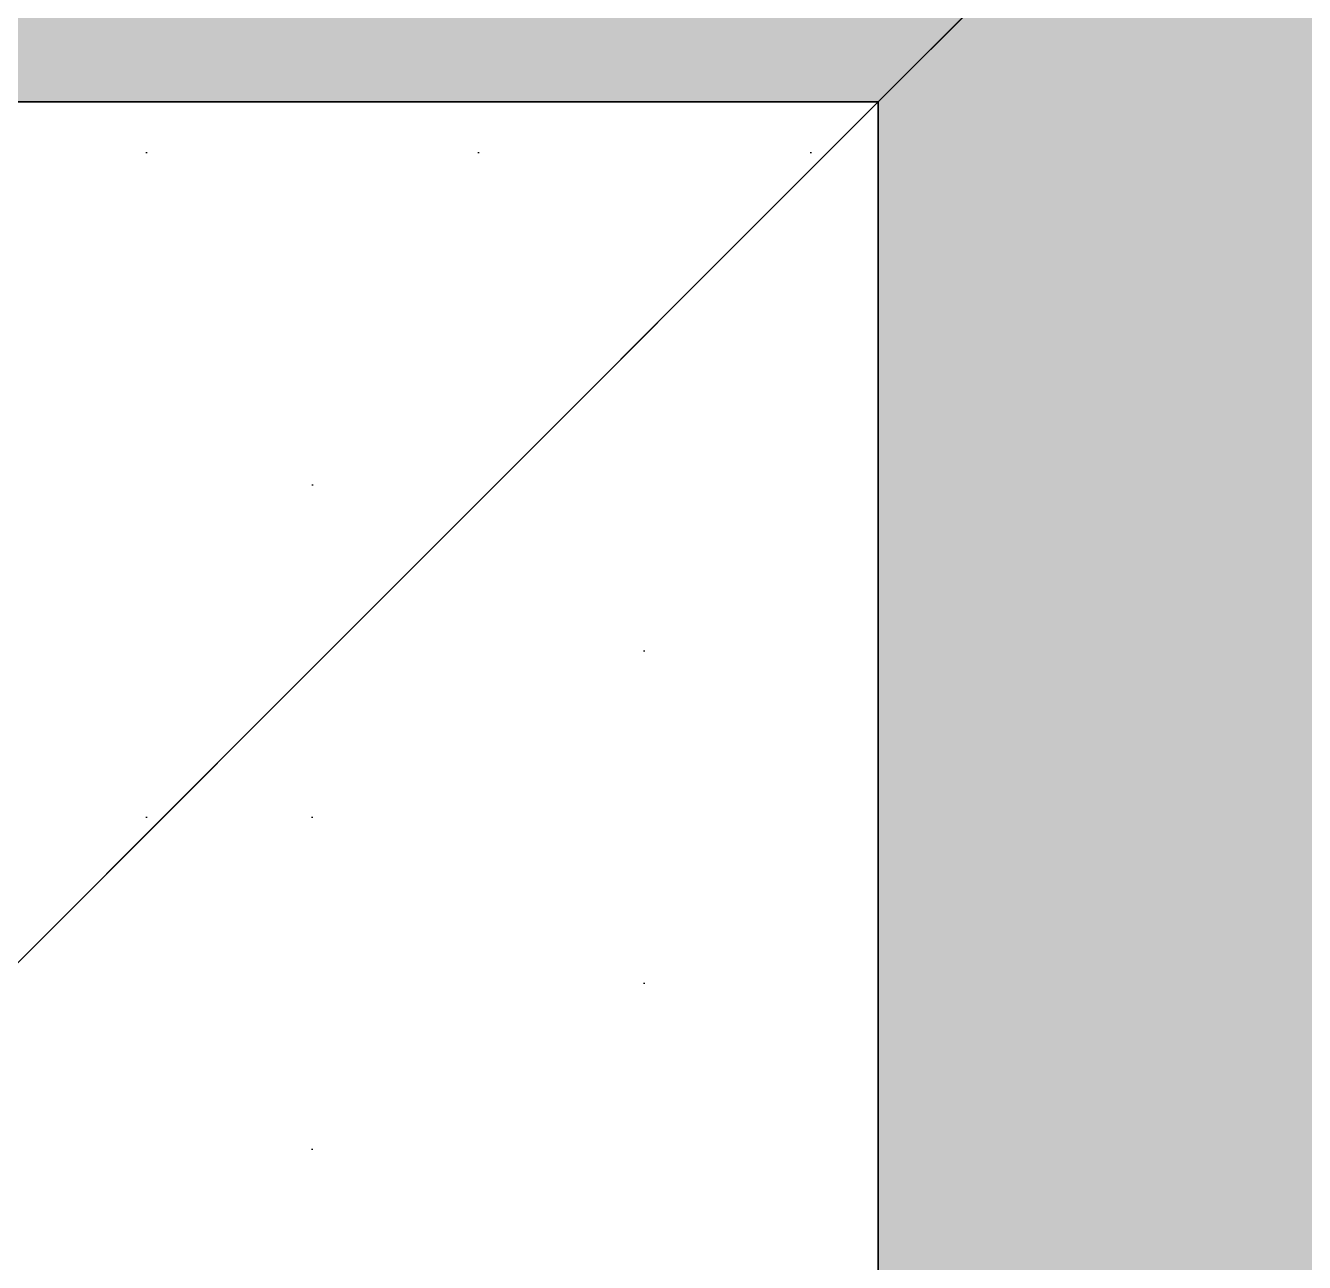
# Model space of a CAD drawing. Header units: millimetres. Extents: x -4391136 to -1798569, y -886572 to -291056.
# Drawn here: x -2446292.4 to -2446139.6, y -383553.5 to -383405.8 of the extents above; entities that cross this region are included whole.
import ezdxf

# ---------------------------------------------------------------- set-up
doc = ezdxf.new("R2010")
doc.units = ezdxf.units.MM
doc.set_wipeout_variables(frame=1)
for name, pattern in [('CENTER', [50.800000000000004, 31.75, -6.35, 6.35, -6.35]), ('HIDDEN', [0.375, 0.25, -0.125]), ('Xref-C-1-PP17-AR-2214-01-B$0$Hidden', [7.143800000000001, 4.7625, -2.3813])]:
    doc.linetypes.add(name, pattern=pattern)
for name, color, linetype in [('000 - CONCRETE_COL_CUT_COLOR_1', 7, 'Continuous'), ('000 - CONCRETE_COL_HATCH_', 7, 'Continuous'), ('000 - CONCRETE_COL_WIPEOUT_', 7, 'Continuous'), ('000 - EXISTING_COLUMN_CUT_COLOR_5', 7, 'Continuous'), ('000 - EXISTING_CONCRETE_CUT_COLOR_5', 7, 'Continuous'), ('000 - EXISTING_PRECAST_CUT_COLOR_4', 7, 'Continuous'), ('000 - STRUCTURE_STEEL_ACCESORIES_MAIN_COLOR_2', 7, 'Continuous'), ('000 - STRUCTURE_STEEL_ACCESORIES_WIPEOUT_', 7, 'Continuous'), ('010 - ASPG_ACCESSORIES_HATCH_', 7, 'Continuous'), ('010 - ASPG_ACCESSORIES_MAIN_COLOR_1', 7, 'Continuous'), ('010 - ASPG_ACCESSORIES_SUB_COLOR_1', 7, 'Continuous'), ('010 - ASPG_ACCESSORIES_SUB_COLOR_2', 7, 'Continuous'), ('010 - ASPG_ACCESSORIES_SYMBOL_', 7, 'Continuous'), ('010 - ASPG_ACCESSORIES_WIPEOUT_', 7, 'Continuous'), ('010 - ASPG_FASTERN_HIDDEN_', 7, 'Continuous'), ('010 - ASPG_FASTERN_MAIN_COLOR_1', 7, 'Continuous'), ('010 - ASPG_FASTERN_SUB_COLOR_2', 7, 'Continuous'), ('010 - ASPG_FLASHING_HATCH_', 7, 'Continuous'), ('010 - ASPG_FLASHING_MAIN_COLOR_2', 7, 'Continuous'), ('010 - ASPG_FLASHING_MAIN_COLOR_4', 7, 'Continuous'), ('010 - ASPG_FLASHING_WIPEOUT_', 7, 'Continuous'), ('_PP-Dim', 7, 'Continuous'), ('Xref-C-1-PP17-AR-2214-01-B$0$A-COLS', 7, 'Continuous'), ('Xref-C-1-PP17-AR-2214-01-B$0$A-COLS-E', 7, 'Continuous'), ('Xref-C-1-PP17-AR-2214-01-B$0$A-DETL-MBND', 7, 'Xref-C-1-PP17-AR-2214-01-B$0$Hidden'), ('Xref-C-1-PP17-AR-2214-01-B$0$A-FLOR-E', 7, 'Continuous'), ('Xref-C-1-PP17-AR-2214-01-B$0$A-GLAZ-CURT', 7, 'Continuous'), ('Xref-C-1-PP17-AR-2214-01-B$0$S-BEAM', 7, 'Continuous'), ('Xref-C-1-PP17-AR-2214-01-B$0$WALL-E', 7, 'Continuous')]:
    doc.layers.add(name, color=color, linetype=linetype)
doc.layers.add('010 - ASPG_FASTERN_DEF_SUB', color=7, linetype='Continuous', plot=False)
pattern_1 = [(45, (68845973.91123614, -106253.6340706302), (-4.041115254481119, 4.041115254481119), []), (45, (68845976.60531414, -106253.6340706302), (-4.041115254481119, 4.041115254481119), [])]
pattern_2 = [(0, (0, 0), (3.96875, 7.9375), [0, -7.9375])]
pattern_3 = [(0, (0, 0), (19.84375, 39.6875), [0, -39.6875])]

# ---------------------------------------------------------------- blocks, each defined once
blk = doc.blocks.new('Xref-C-1-PP17-AR-2214-01-B$0$DPA_Curved type A - Curved Type A-31239855-ENTRANCE 2 - LOWER ROOF FLOOR PLAN01-flat-1')
at = {"layer": 'Xref-C-1-PP17-AR-2214-01-B$0$A-GLAZ-CURT', "color": 7}
for p, q in [((0, -552.5000015507685), (0, 552.5000015507685)), ((0, 552.5000015507685), (0, -552.5000015507685))]:
    blk.add_line(p, q, dxfattribs=at)
blk = doc.blocks.new('Xref-C-1-PP17-AR-2214-01-B$0$DPA-AR_Rectangular - 300x500-29835762-ENTRANCE 2 - LOWER ROOF FLOOR PLAN01-flat-1')
at = {"layer": 'Xref-C-1-PP17-AR-2214-01-B$0$A-COLS-E', "lineweight": 9}
h = blk.add_hatch(dxfattribs=at)
h.set_pattern_fill('ACET-2D-FP_3', style=0, pattern_type=2)
h.set_pattern_definition([(49.99999999999999, (2739792.745, 495928.947), (-459.0337474724126, 385.1750482020263), [76.2, -838.2]), (355, (2739792.745, 495928.947), (65.2825274575068, 746.1827032957545), [60.96, -670.56]), (100.451, (2739853.473, 495923.634), (-693.3830033246074, -127.8976821547151), [64.76000000000003, -712.3600000000004]), (46.184, (2739792.745, 496132.1470000001), (-648.5724862192296, 622.3064181256746), [114.3, -1257.299999999999]), (96.63599999999998, (2739883.104, 496118.133), (-1050.534318683824, -122.2199233656631), [97.14000000000112, -1068.540000000012]), (351.184, (2739792.745, 496132.1470000001), (172.1971373415032, 1110.274966525139), [91.44000000000005, -1005.840000000001]), (21, (2739894.345, 496081.347), (-214.7433929342337, 559.4256646482164), [76.20000000000026, -838.2000000000029]), (326, (2739894.345, 496081.347), (418.8539380654042, 620.9765000836203), [60.95999999999972, -670.5599999999969]), (71.45100000000001, (2739944.883, 496047.258), (-668.4524660190125, 224.2969172171013), [64.75999999999985, -712.3599999999983]), (37.50000000000001, (2739792.745, 495928.947), (-158.7692420154774, 206.9121046213362), [33.528, -628.904, 33.528, -1320.292]), (37.50000000000001, (2739792.745, 495928.947), (-158.7692420154774, 206.9121046213362), [-695.96, -647.192, 33.528, -639.572]), (7.499999999999999, (2739792.745, 495928.947), (-47.30360574389223, 359.3065578758984), [33.528, -354.584, 33.528, -870.204]), (7.499999999999999, (2739792.745, 495928.947), (-47.30360574389223, 359.3065578758984), [-421.64, -613.664, 33.528, -223.012]), (327.5, (2739566.177, 495928.947), (146.1911639370438, 229.474161533996), [33.52800000000035, -220.4720000000024, 33.52800000000035, -1810.512000000019]), (327.5, (2739566.177, 495928.947), (146.1911639370438, 229.474161533996), [-287.5280000000031, -758.9520000000081, 33.52800000000035, -1018.032000000011]), (317.5, (2739464.577, 495928.947), (321.0978918266117, 350.4168590258024), [33.52799999999964, -296.6719999999968, 33.52799999999964, -1239.519999999987]), (317.5, (2739464.577, 495928.947), (321.0978918266117, 350.4168590258024), [-363.7279999999961, -492.7599999999948, 33.52799999999964, -713.2319999999924])])
h.paths.add_polyline_path([(10.4625947070308, -250.0000000005239), (149.9999999967404, -250.0000000005239), (149.9999999967404, 249.9999999994761), (-150.0000000032596, 249.9999999994761), (-150.0000000032596, -250.0000000005239)])
at = {"layer": 'Xref-C-1-PP17-AR-2214-01-B$0$A-COLS', "color": 7}
for p, q in [((150, 250), (-150, 250)), ((-150, 250), (-150, -250))]:
    blk.add_line(p, q, dxfattribs=at)
blk = doc.blocks.new('Xref-C-1-PP17-AR-2214-01-B$0$DPA_Curved type A_Corner 1 - Curved Type A_corner 1-31495882-ENTRANCE 2 - LOWER ROOF FLOOR PLAN01-flat-1')
at = {"layer": 'Xref-C-1-PP17-AR-2214-01-B$0$A-GLAZ-CURT', "lineweight": 9}
h = blk.add_hatch(dxfattribs=at)
h.set_pattern_fill('ACET-2D-FP_18', angle=90, style=0, pattern_type=2)
h.set_pattern_definition([(49.99999999999999, (2739942.745000001, 496031.1720000007), (-459.0337474724126, 385.1750482020262), [76.2, -838.2]), (355, (2739942.745000001, 496031.1720000007), (65.28252745750682, 746.1827032957547), [60.96000000000002, -670.5600000000001]), (100.451, (2740003.473000001, 496025.8590000007), (-693.3830033246076, -127.8976821547151), [64.76000000000005, -712.3600000000005]), (46.18400000000002, (2739942.745000001, 496234.3720000007), (-648.57248621923, 622.3064181256742), [114.3, -1257.299999999999]), (96.63599999999998, (2740033.104, 496220.3580000006), (-1050.534318683824, -122.2199233656637), [97.14000000000117, -1068.540000000013]), (351.184, (2739942.745000001, 496234.3720000007), (172.1971373415032, 1110.274966525139), [91.44000000000007, -1005.840000000001]), (21.00000000000002, (2740044.345000001, 496183.5720000007), (-214.7433929342338, 559.4256646482162), [76.20000000000027, -838.2000000000031]), (326, (2740044.345000001, 496183.5720000007), (418.8539380654042, 620.9765000836201), [60.95999999999974, -670.559999999997]), (71.45100000000002, (2740094.883, 496149.4830000006), (-668.4524660190125, 224.2969172171013), [64.75999999999986, -712.3599999999984]), (37.50000000000001, (2739942.745000001, 496031.1720000007), (-158.7692420154775, 206.9121046213362), [33.528, -628.904, 33.528, -1320.292]), (37.50000000000001, (2739942.745000001, 496031.1720000007), (-158.7692420154775, 206.9121046213362), [-695.96, -647.192, 33.528, -639.572]), (7.499999999999995, (2739942.745000001, 496031.1720000007), (-47.30360574389218, 359.3065578758988), [33.52799999999999, -354.5839999999999, 33.52799999999999, -870.204]), (7.499999999999995, (2739942.745000001, 496031.1720000007), (-47.30360574389218, 359.3065578758988), [-421.64, -613.6639999999999, 33.52799999999999, -223.012]), (327.5, (2739716.177, 496031.1720000007), (146.1911639370438, 229.474161533996), [33.52800000000036, -220.4720000000024, -1844.04000000002]), (327.5, (2739716.177, 496031.1720000007), (146.1911639370438, 229.474161533996), [-254.0000000000028, 33.52800000000036, -758.9520000000082, -1051.560000000011]), (327.5, (2739716.177, 496031.1720000007), (146.1911639370438, 229.474161533996), [-1046.480000000011, 33.52800000000036, -1018.032000000011]), (317.5, (2739614.577000001, 496031.1720000007), (321.0978918266118, 350.4168590258025), [33.52799999999964, -296.6719999999968, 33.52799999999964, -1239.519999999987]), (317.5, (2739614.577000001, 496031.1720000007), (321.0978918266118, 350.4168590258025), [-363.7279999999961, -492.7599999999947, 33.52799999999964, -713.2319999999922])])
h.paths.add_polyline_path([(-150.000000002794, -502.2251245807856), (-150.000000002794, -552.2251245810185), (-2.793967723846436e-09, -552.2251245810185), (-2.793967723846436e-09, 552.2251245800289), (-150.000000002794, 552.2251245800289), (-150.000000002794, 502.225124580611), (-190.0000000032596, 502.225124580611), (-200.000000002794, 492.2251245806692), (-181.433605923783, 246.4237463214085), (-175.2395933624357, -1.164153218269348e-09), (-181.433605923783, -246.4237463236786), (-200.000000002794, -492.2251245829393), (-190.0000000032596, -502.2251245807856)])
at = {"layer": 'Xref-C-1-PP17-AR-2214-01-B$0$A-GLAZ-CURT', "color": 7, "lineweight": 35}
blk.add_line((0, -552.2251245805528), (0, 552.2251245805528), dxfattribs=at)
blk = doc.blocks.new('*U2736')
at = {"layer": '000 - CONCRETE_COL_HATCH_'}
h = blk.add_hatch(dxfattribs=at)
h.set_pattern_fill('AR-CONC', scale=0.5)
h.set_pattern_definition([(49.99999999999999, (0, -6.123233995701124e-15), (3.586300913003767, -0.3137606749129755), [0.375, -4.125]), (355, (0, -6.123233995701124e-15), (-0.693756668065, 3.760960668500059), [0.3, -3.3]), (100.45144446, (0.2988584049999972, -0.02614672000000612), (2.89254423363556, 3.447199954843147), [0.3187009599999998, -3.505710559999998]), (46.18420000000001, (0, 0.9999999999999939), (5.336206653357862, -0.8275964039653827), [0.5625, -6.1875]), (96.63563549, (0.4446837249999973, 0.9310334649999938), (4.673309728371142, 4.870593003872752), [0.47805171, -5.258568799999999]), (351.1841639899999, (0, 0.9999999999999939), (4.673309725273866, 4.870593001349951), [0.45, -4.950000005]), (21, (0.5, 0.7499999999999939), (2.984535260592308, -2.013094453326694), [0.375, -4.125]), (326.0000000000001, (0.5, 0.7499999999999939), (1.216576659607909, 3.625750225234265), [0.3, -3.3]), (71.45144474, (0.7487112700000012, 0.5822421299999939), (4.201111883649856, 1.612655764031769), [0.31870095, -3.50571056]), (37.50000000000001, (0, -6.123233995701124e-15), (0.06079927658645334, 1.664469269156557), [0, -3.26, 0, -3.35, 0, -3.3125]), (7.499999999999999, (0, -6.123233995701124e-15), (1.315347687210743, 1.972058559411801), [0, -1.91, 0, -3.185, 0, -1.2625]), (327.5, (-1.115000000000002, -6.123233995701124e-15), (2.669112180862045, -0.1127743586718988), [0, -1.25, 0, -3.9, 0, -5.175]), (317.5, (-1.615000000000002, -6.123233995701124e-15), (2.915930846711931, 0.5005249116615886), [0, -1.625, 0, -2.59, 0, -3.675])])
h.paths.add_polyline_path([(-250.000000000291, -150.0000000016303), (250.000000000291, -150.0000000016303), (250.000000000291, 150.0000000016294), (-250.000000000291, 150.0000000016294)])
at = {"layer": '000 - EXISTING_COLUMN_CUT_COLOR_5', "color": 7}
blk.add_lwpolyline([(-250.000000000291, -150.0000000016303), (250.000000000291, -150.0000000016303), (250.000000000291, 150.0000000016294), (-250.000000000291, 150.0000000016294)], close=True, dxfattribs=at)
blk = doc.blocks.new('*U2742')
at = {"layer": '000 - CONCRETE_COL_HATCH_'}
h = blk.add_hatch(dxfattribs=at)
h.set_pattern_fill('AR-CONC', scale=0.04)
h.set_pattern_definition([(49.99999999999999, (-115500.0000000017, -843987.3138813948), (7.28738675984016, -0.6375634215561234), [0.762, -8.382000000000001]), (355, (-115500.0000000017, -843987.3138813948), (-1.409736856998774, 7.642273809561406), [0.6096, -6.7056233668]), (100.4514447, (-115499.3927197217, -843987.3670115347), (5.877649883614131, 7.004710076487804), [0.6476003519999999, -7.123609783999998]), (46.18420000000001, (-115500.0000000017, -843985.2818813948), (10.8431616356852, -1.681693117309086), [1.143, -12.573]), (96.63555760999992, (-115499.0964040017, -843985.4220213948), (9.49616536206012, 9.897044983908861), [0.9714009256, -10.6854243264]), (351.1841511700001, (-115500.0000000017, -843985.2818813948), (9.496165362599081, 9.897044983421306), [0.9143986828, -10.0583892768]), (21, (-115498.9840000017, -843985.7898813948), (6.064575650765299, -4.090607927483505), [0.762, -8.382000000000001]), (326.0000000000001, (-115498.9840000017, -843985.7898813948), (2.472081133905883, 7.367518644892771), [0.6096, -6.7056]), (71.45144499999999, (-115498.4786186977, -843986.1307653908), (8.536656771148646, 3.27691075543621), [0.6476003520000001, -7.123597503999999]), (37.50000000000001, (-115500.0000000017, -843987.3138813948), (0.1235441300236727, 3.382201554926124), [0, -6.62432, 0, -6.807200000000001, 0, -6.731000000000001]), (7.499999999999999, (-115500.0000000017, -843987.3138813948), (2.67278650041223, 4.00722299272478), [0, -3.88112, 0, -6.47192, 0, -2.5654]), (327.5, (-115502.2656800017, -843987.3138813948), (5.423623806674856, -0.2291497597069377), [0, -2.54, 0, -7.9248, 0, -10.5156]), (317.5, (-115503.2816800017, -843987.3138813948), (5.925167255440722, 1.017059641333321), [0, -3.302, 0, -5.26288, 0, -7.4676])])
h.paths.add_polyline_path([(-1.667805984044525e-10, 1.091393642127514e-11), (0, 300), (-99.99999999906868, 300), (-99.99999999906868, 380), (-120.0000000307336, 400.0000000298023), (-394.6910346783698, 365.090032074484), (-670.2542316336185, 337.9092267079977), (-946.4721514284611, 318.479031635914), (-1223.126840339042, 306.8147785334149), (-1500.000000000931, 302.9256712471833), (-1776.87315966282, 306.8147785334149), (-2053.527848573402, 318.479031635914), (-2329.745768368244, 337.9092267079977), (-2605.308965323493, 365.090032074484), (-2879.999999973923, 400.0000000300352), (-2899.999999999069, 380), (-2899.999999999069, 300), (-3000, 300), (-3000, 0)])
at = {"layer": '000 - CONCRETE_COL_CUT_COLOR_1', "color": 7, "lineweight": -2}
blk.add_lwpolyline([(-3000, 0), (-1.667805984044525e-10, 1.091393642127514e-11), (0, 300), (-99.99999999906868, 300), (-99.99999999906868, 380), (-120.0000000307336, 400.0000000298023), (-394.6910346783698, 365.090032074484), (-670.2542316336185, 337.9092267079977), (-946.4721514284611, 318.479031635914), (-1223.126840339042, 306.8147785334149), (-1500.000000000931, 302.9256712471833)], dxfattribs=at)
blk = doc.blocks.new('W-1-PP17-ENT2_REV00_20260526-152612_EX_LOPF-1')
at = {"layer": 'Xref-C-1-PP17-AR-2214-01-B$0$A-DETL-MBND', "color": 7}
for p in [(-13434.99999984959, -199.9999999986612), (970.0000017015263, -950.0088198921294)]:
    blk.add_line(p, (970.0000017015263, -199.9999999986612), dxfattribs=at)
at = {"layer": 'Xref-C-1-PP17-AR-2214-01-B$0$A-FLOR-E', "color": 7}
blk.add_line((970.0000017015263, -950.0088198916637), (970.0000017015263, -199.9999999986612), dxfattribs=at)
at = {"layer": 'Xref-C-1-PP17-AR-2214-01-B$0$S-BEAM', "color": 7}
blk.add_line((970.0000017015263, -950.0088198916637), (970.0000017015263, -199.9999999986612), dxfattribs=at)
at = {"layer": 'Xref-C-1-PP17-AR-2214-01-B$0$WALL-E', "color": 7}
blk.add_line((970.0000017015263, -950.0088198916637), (970.0000017015263, -199.9999999986612), dxfattribs=at)
at = {"color": 7, "rotation": 270}
for name, p in [('Xref-C-1-PP17-AR-2214-01-B$0$DPA_Curved type A - Curved Type A-31239855-ENTRANCE 2 - LOWER ROOF FLOOR PLAN01-flat-1', (617.5000018537976, -199.9999999986612)), ('Xref-C-1-PP17-AR-2214-01-B$0$DPA_Curved type A_Corner 1 - Curved Type A_corner 1-31495882-ENTRANCE 2 - LOWER ROOF FLOOR PLAN01-flat-1', (617.7748788241297, -199.9999999986612)), ('Xref-C-1-PP17-AR-2214-01-B$0$DPA-AR_Rectangular - 300x500-29835762-ENTRANCE 2 - LOWER ROOF FLOOR PLAN01-flat-1', (719.9999999981374, -349.9999999986612))]:
    blk.add_blockref(name, p, dxfattribs=at)
at = {"layer": '000 - EXISTING_CONCRETE_CUT_COLOR_5', "color": 7}
blk.add_blockref('*U2736', (719.9999999976717, -349.9999999970314), dxfattribs=at)
at = {"layer": '000 - EXISTING_PRECAST_CUT_COLOR_4', "color": 7, "xscale": 0.5, "yscale": 0.5, "zscale": 0.5}
blk.add_blockref('*U2742', (1170.00000340445, -199.9999999986612), dxfattribs=at)
blk = doc.blocks.new('*U1976')
at = {"layer": '010 - ASPG_ACCESSORIES_SUB_COLOR_2', "color": 7}
for p, q in [((-2.084999999999127, -1.547816335794778), (-2.084999999999127, 0)), ((2.084999999999013, -1.047816335789321), (2.084999999999127, 0)), ((-2.729999999999563, -1.899999999995998), (2.729999999999563, -1.399999999995998)), ((-2.084999999999127, -1.547816335789321), (2.084999999999127, -1.047816335789321)), ((2.729999999999563, -1.399999999995998), (2.084999999999127, -1.047816335789321)), ((2.729999999999563, -1.399999999995998), (2.084999999999127, -1.752183664200857)), ((-2.729999999999563, -1.899999999995998), (-2.084999999999127, -1.547816335789321)), ((-2.729999999999563, -1.899999999995998), (-2.084999999999127, -2.252183664200857)), ((-2.084999999999127, -2.252183664200857), (2.084999999999127, -1.752183664200857)), ((-2.084999999999013, -3.347816335790412), (-2.084999999999127, -2.252183664206314)), ((-2.084999999999127, -3.347816335790412), (2.084999999999127, -2.847816335790412)), ((2.084999999999013, -2.847816335790412), (2.0849999999989, -1.752183664201084)), ((2.729999999999563, -3.19999999999709), (2.084999999999127, -2.847816335790412)), ((-2.729999999999563, -3.69999999999709), (2.729999999999563, -3.19999999999709)), ((-2.729999999999563, -3.69999999999709), (-2.084999999999127, -3.347816335790412)), ((-2.729999999999563, -3.69999999999709), (-2.084999999999127, -4.052183664201948)), ((-2.084999999999127, -4.052183664201948), (2.084999999999127, -3.552183664201948)), ((-2.0849999999989, -5.147816335791504), (-2.084999999999013, -4.052183664201948)), ((2.729999999999563, -3.19999999999709), (2.084999999999127, -3.552183664201948)), ((2.084999999999241, -4.647816335791504), (2.084999999999241, -3.552183664201948)), ((-2.729999999999563, -5.499999999998181), (2.729999999999563, -4.999999999998181)), ((-2.729999999999563, -5.499999999998181), (2.729999999999563, -4.999999999998181)), ((-2.729999999999563, -5.499999999998181), (-2.084999999999127, -5.147816335791504)), ((-2.729999999999563, -5.499999999998181), (-2.084999999999127, -5.147816335791504)), ((-2.729999999999563, -5.499999999998181), (-2.084999999999127, -5.852183664203039)), ((-2.729999999999563, -5.499999999998181), (-2.084999999999127, -5.852183664203039)), ((-2.084999999999127, -5.147816335791504), (2.084999999999127, -4.647816335791504)), ((-2.084999999999127, -5.147816335791504), (2.084999999999127, -4.647816335791504)), ((-2.084999999999127, -5.852183664203039), (2.084999999999127, -5.352183664203039)), ((-2.084999999999127, -5.852183664203039), (2.084999999999127, -5.352183664203039)), ((-2.084999999999127, -6.947816335792595), (-2.0849999999989, -5.852183664203039)), ((-2.084999999999127, -6.947816335792595), (-2.084999999999127, -5.852183664203039)), ((2.729999999999563, -4.999999999998181), (2.084999999999127, -4.647816335791504)), ((2.729999999999563, -4.999999999998181), (2.084999999999127, -4.647816335791504)), ((2.729999999999563, -4.999999999998181), (2.084999999999127, -5.352183664203039)), ((2.729999999999563, -4.999999999998181), (2.084999999999127, -5.352183664203039)), ((2.084999999999127, -6.447816335792595), (2.084999999999127, -5.352183664203039)), ((2.084999999999127, -6.447816335792595), (2.084999999999241, -5.352183664203039)), ((-2.729999999999563, -7.299999999999272), (2.729999999999563, -6.799999999999272)), ((-2.729999999999563, -7.299999999999272), (-2.084999999999127, -6.947816335792595)), ((-2.729999999999563, -7.299999999999272), (-2.084999999999127, -7.652183664204131)), ((-2.084999999999127, -6.947816335792595), (2.084999999999127, -6.447816335792595)), ((-2.084999999999127, -7.652183664204131), (2.084999999999127, -7.152183664204131)), ((2.729999999999563, -6.799999999999272), (2.084999999999127, -6.447816335792595)), ((2.729999999999563, -6.799999999999272), (2.084999999999127, -7.152183664204131)), ((2.084999999999127, -8.247816335793686), (2.084999999999127, -7.152183664204131)), ((-2.729999999999563, -9.099999999998545), (-2.084999999999127, -8.747816335793686)), ((-2.729999999999563, -9.099999999998545), (-1.568355612604137, -8.982641209644498)), ((-2.729999999999563, -9.099999999998545), (-2.084999999999127, -9.452183664205222)), ((-2.084999999999127, -8.747816335793686), (-2.084999999999127, -7.652183664204131)), ((-2.084999999999127, -8.747816335793686), (-1.064489079482883, -8.605286877620529)), ((0.4333070988686814, -8.43729858455481), (2.084999999999127, -8.247816335793686)), ((0.7141825614198751, -8.775605983184505), (2.729999999999563, -8.599999999998545)), ((0.7141825614198751, -9.102437496409038), (2.084999999999127, -8.952183664205222)), ((2.729999999999563, -8.599999999998545), (2.084999999999127, -8.247816335793686)), ((2.729999999999563, -8.599999999998545), (2.084999999999127, -8.952183664205222)), ((2.084999999999127, -10.04781633579296), (2.084999999999127, -8.952183664205222)), ((-2.729999999999563, -10.89999999999964), (-2.084999999999127, -10.54781633579296)), ((-2.084999999999127, -9.452183664205222), (-1.629698446698967, -9.388594061787444)), ((-2.084999999999127, -10.54781633579296), (-2.084999999999127, -9.452183664205222)), ((-2.084999999999127, -10.54781633579296), (-1.798826981090315, -10.50784803706301)), ((0.7141825614198751, -10.20507654483481), (2.084999999999127, -10.04781633579296)), ((0.7141825614198751, -10.57560598318378), (2.729999999999563, -10.39999999999964)), ((2.729999999999563, -10.39999999999964), (2.084999999999127, -10.04781633579296)), ((2.729999999999563, -10.39999999999964), (2.084999999999127, -10.75218366420449)), ((-2.729999999999563, -10.89999999999964), (-1.844567201240352, -10.81054635710279)), ((-2.729999999999563, -10.89999999999964), (-2.084999999999127, -11.25218366420449)), ((-2.084999999999127, -11.25218366420449), (-1.907557413303948, -11.22740118002912)), ((-2.084999999999127, -12.40167565273805), (-2.084999999999127, -11.25218366420449)), ((0.7141825614198751, -10.90243749640831), (2.084999999999127, -10.75218366420449)), ((2.084999999999127, -10.75218366420449), (2.084999999999127, -15.59999999999854)), ((-2.084999999999127, -12.40167565273805), (-2.084999999999127, -15.59999999999854)), ((0, -17.19999999999891), (-2.084999999999127, -15.59999999999854)), ((0, -17.19999999999891), (2.084999999999127, -15.59999999999854))]:
    blk.add_line(p, q, dxfattribs=at)
blk.add_lwpolyline([(0, -17.19999999999891), (0.7141825614198751, -11.45704931750151), (0.7141825614198751, -8.736688384093213, 0.4176573264866609), (0.4106596181591158, -8.436709070021607, 0.07099332720072511), (-1.529698998669119, -8.726820576112004), (-2.084999999999127, -12.40167565273805)], format="xyb", dxfattribs=at)
at = {"layer": '010 - ASPG_ACCESSORIES_SYMBOL_', "color": 7, "linetype": 'CENTER'}
blk.add_line((0, 6.142561988594025), (0, -18.19999999999891), dxfattribs=at)
at = {"layer": '010 - ASPG_FASTERN_MAIN_COLOR_1', "color": 7}
for p, q in [((-4.170000000000073, 5.049999999999272), (-4.170000000000073, 1.200000000000728)), ((3.127500000000509, 5.450000000000728), (-3.127500000000509, 5.450000000000728)), ((-2.084999999999127, 5.049999999999272), (-2.084999999999127, 1.200000000000728)), ((2.084999999999127, 5.049999999999272), (2.084999999999127, 1.200000000000728)), ((4.170000000000073, 5.049999999999272), (4.170000000000073, 1.200000000000728)), ((-5.5, 0.5499999999992724), (-5.5, 0)), ((5.5, 0), (-5.5, 0)), ((-5.200000000000728, 0.8500000000003638), (-4.170000000000073, 1.200000000000728)), ((5.200000000000728, 0.8500000000003638), (-5.200000000000728, 0.8500000000003638)), ((4.170000000000073, 1.200000000000728), (-4.170000000000073, 1.200000000000728)), ((-2.57630675031578, 0.8500000000003638), (-2.084999999999127, 1.200000000000728)), ((2.44630675031658, 0.8500000000003638), (2.084999999999127, 1.200000000000728)), ((5.200000000000728, 0.8500000000003638), (4.170000000000073, 1.200000000000728)), ((5.5, 0.5499999999992724), (5.5, 0))]:
    blk.add_line(p, q, dxfattribs=at)
for centre, radius, start, end in [((-3.127500000000509, 3.891492187500262), 1.55850781249987, 48.01707852331997, 131.98292147668), ((0, -0.1840312499989523), 5.634031249999114, 68.2799117114248, 111.7200882885752), ((3.127500000000509, 3.891492187500262), 1.558507812499965, 48.01707852331997, 131.98292147668), ((-5.200000000000728, 0.5499999999992724), 0.3, 90, 180), ((5.200000000000728, 0.5499999999992724), 0.3, 0, 90)]:
    blk.add_arc(centre, radius, start, end, dxfattribs=at)
blk = doc.blocks.new('G$C7D677D58')
at = {"layer": '010 - ASPG_FASTERN_MAIN_COLOR_1'}
h = blk.add_hatch(dxfattribs=at)
h.set_pattern_fill('ANSI35', scale=0.02, angle=280.6768409131589, style=0)
h.set_pattern_definition([(145.6768409131589, (67.45353497568851, -13.09426057516771), (0.00281929956869494, 0.00412935224241727), []), (145.6768409131589, (67.45006064978782, -13.09491560150343), (0.00281929956869494, 0.00412935224241727), [0.006249999999999968, -0.001249999999999992, 0, -0.001249999999999992])])
h.paths.add_polyline_path([(0.02989179726182556, 0.01545000000078289), (0.02447319464567954, 0.01545000000078289), (0.02447319464567954, 0.0005500000004303729), (0.02989179726182556, 0.0005500000004303729)])
at = {"layer": '010 - ASPG_FASTERN_DEF_SUB', "color": 7, "ltscale": 0.1}
blk.add_line((0.03829179726176335, 0.007999999999924512), (0, 0.007999999999924512, -2.806346833239134e-06), dxfattribs=at)
at = {"layer": '010 - ASPG_FASTERN_MAIN_COLOR_1', "color": 7}
for p, q in [((0.01327319464712673, 0, -2.806346833239134e-06), (0.01327319464712673, 0.01599999999996271, -2.806346833239134e-06)), ((0.01327319464712673, 0.01599999999996271, -2.806346833239134e-06), (0.01447319464705288, 0.01599999999996271, -2.806346833239134e-06)), ((0.01447319464705288, 0.01599999999996271, -2.806346833239134e-06), (0.01447319464705288, 0, -2.806346833239134e-06)), ((0.02989179726182556, 0), (0.02989179726182556, 0.01599999999996271)), ((0.02989179726182556, 0.01599999999996271), (0.03109179726175171, 0.01599999999996271)), ((0.03109179726175171, 0.01599999999996271), (0.03109179726175171, 0)), ((0.01247319464710017, 0.01492820323028354, -2.806346833239134e-06), (0.007673194646940829, 0.01492820323028354, -2.806346833239134e-06)), ((0.03109179726175171, 0.001071796769679167), (0.03109179726175171, 0.01492820323028354)), ((0.03589179726191105, 0.01492820323028354), (0.03109179726175171, 0.01492820323028354)), ((0.006873194647141645, 0.002803847577297347, -2.806346833239134e-06), (0.006873194647141645, 0.01319615242266536, -2.806346833239134e-06)), ((0.01327319464712673, 0.002803847577297347, -2.806346833239134e-06), (0.01327319464712673, 0.01319615242266536, -2.806346833239134e-06)), ((0.03669179726193761, 0.002803847577297347), (0.03669179726193761, 0.01319615242266536)), ((0.002400000000079672, 0.01199999999994361, -2.806346833239134e-06), (0.001600000000053114, 0.01119999999991705, -2.806346833239134e-06)), ((0.001600000000053114, 0.00479999999993197, -2.806346833239134e-06), (0.001600000000053114, 0.01119999999991705, -2.806346833239134e-06)), ((0.006873194647141645, 0.01119999999991705, -2.806346833239134e-06), (0.001600000000053114, 0.01119999999991705, -2.806346833239134e-06)), ((0.006873194647141645, 0.01199999999994361, -2.806346833239134e-06), (0.002400000000079672, 0.01199999999994361, -2.806346833239134e-06)), ((0.01247319464710017, 0.01146410161504718, -2.806346833239134e-06), (0.007673194646940829, 0.01146410161504718, -2.806346833239134e-06)), ((0.03589179726191105, 0.01146410161504718), (0.03109179726175171, 0.01146410161504718)), ((0.006873194647141645, 0.00479999999993197, -2.806346833239134e-06), (0.001600000000053114, 0.00479999999993197, -2.806346833239134e-06)), ((0.002400000000079672, 0.003999999999905413, -2.806346833239134e-06), (0.001600000000053114, 0.00479999999993197, -2.806346833239134e-06)), ((0.006873194647141645, 0.003999999999905413, -2.806346833239134e-06), (0.002400000000079672, 0.003999999999905413, -2.806346833239134e-06)), ((0.01247319464710017, 0.00453589838480184, -2.806346833239134e-06), (0.007673194646940829, 0.00453589838480184, -2.806346833239134e-06)), ((0.03589179726191105, 0.00453589838480184), (0.03109179726175171, 0.00453589838480184)), ((0.01247319464710017, 0.001071796769679167, -2.806346833239134e-06), (0.007673194646940829, 0.001071796769679167, -2.806346833239134e-06)), ((0.01447319464705288, 0, -2.806346833239134e-06), (0.01327319464712673, 0, -2.806346833239134e-06)), ((0.03109179726175171, 0), (0.02989179726182556, 0)), ((0.03589179726191105, 0.001071796769679167), (0.03109179726175171, 0.001071796769679167))]:
    blk.add_line(p, q, dxfattribs=at)
blk.add_lwpolyline([(0.02989179726182556, 0.01545000000078289), (0.02447319464567954, 0.01545000000078289), (0.02447319464567954, 0.0005500000004303729), (0.02989179726182556, 0.0005500000004303729)], close=True, dxfattribs=at)
at = {"layer": '010 - ASPG_FASTERN_MAIN_COLOR_1', "color": 7, "elevation": -2.806346833239134e-06}
for points in [[(0.007673194646940829, 0.01492820323028354, 0.4618802153516978), (0.007673194646940829, 0.01146410161504718, 0.2309401076757868), (0.007673194646940829, 0.00453589838480184, 0.461880215351701), (0.007673194646940829, 0.001071796769679167)], [(0.01247319464710017, 0.01492820323028354, -0.4618802153516978), (0.01247319464710017, 0.01146410161504718, -0.2309401076757868), (0.01247319464710017, 0.00453589838480184, -0.461880215351701), (0.01247319464710017, 0.001071796769679167)], [(0.03589179726191105, 0.01492820323028354, -0.4618802153516978), (0.03589179726191105, 0.01146410161504718, -0.2309401076757868), (0.03589179726191105, 0.00453589838480184, -0.4618802153517009), (0.03589179726191105, 0.001071796769679167)]]:
    blk.add_lwpolyline(points, format="xyb", dxfattribs=at)
at = {"layer": '010 - ASPG_FASTERN_SUB_COLOR_2', "color": 7, "linetype": 'HIDDEN'}
for p, q in [((0.02989179726182556, 0.01199999999994361), (0.01447319464705288, 0.01199999999994361, -2.806346833239134e-06)), ((0.02989179726182556, 0.01119999999991705), (0.01447319464705288, 0.01119999999991705, -2.806346833239134e-06)), ((0.02989179726182556, 0.00479999999993197), (0.01447319464705288, 0.00479999999993197, -2.806346833239134e-06)), ((0.02989179726182556, 0.003999999999905413), (0.01447319464705288, 0.003999999999905413, -2.806346833239134e-06))]:
    blk.add_line(p, q, dxfattribs=at)
blk = doc.blocks.new('010 - ASPG_ACCESSORIES_BRACKET_FOR_FRAME_TYPE-1_CUT-VIEW')
at = {"color": 7}
blk.add_wipeout([(4.656612873077393e-10, 25.00000000008731), (4.656612873077393e-10, 1.8189894035458565e-12), (40, 1.8189894035458565e-12), (40, 3.000000000153044), (3.0000000003213074, 3.000000000153044), (3.0000000003213074, 25.00000000008731)], dxfattribs=at).dxf.layer = '010 - ASPG_ACCESSORIES_WIPEOUT_'
at = {"layer": '010 - ASPG_ACCESSORIES_HATCH_'}
h = blk.add_hatch(dxfattribs=at)
h.set_pattern_fill('ANSI32', scale=0.03)
h.set_pattern_definition(pattern_1)
h.paths.add_polyline_path([(1.452183664310724, 16.08500000019558), (1.100000000093132, 16.73000000005413), (0.7478163363412023, 16.08500000019558), (4.656612873077393e-10, 16.08500000019558), (4.656612873077393e-10, 25.00000000008731), (3.000000000465661, 25.00000000008731), (2.9848025678657, 16.08500000019558)])
h = blk.add_hatch(dxfattribs=at)
h.set_pattern_fill('ANSI32', scale=0.03)
h.set_pattern_definition(pattern_1)
h.paths.add_polyline_path([(4.656612873077393e-10, 0), (4.656612873077393e-10, 11.78062006374239), (0.1825785292312503, 11.91500000003725), (1.247816335875541, 11.91500000003725), (1.600000000558794, 11.27000000019325), (1.952183664776385, 11.91500000003725), (3.000000000465661, 11.9150000000518), (3.000000000465661, 3.000000000160071), (19.70000000018626, 3.000000000043656), (19.70000000018626, 1.164153218269348e-10)])
h = blk.add_hatch(dxfattribs=at)
h.set_pattern_fill('ANSI32', scale=0.03)
h.set_pattern_definition(pattern_1)
h.paths.add_polyline_path([(28.70000000018626, 1.164153218269348e-10), (28.70000000018626, 3.000000000043656), (40, 3.000000000160071), (40, 0)])
at = {"layer": '010 - ASPG_ACCESSORIES_MAIN_COLOR_1', "color": 7}
blk.add_lwpolyline([(4.656612873077393e-10, 25.00000000008731), (4.656612873077393e-10, 0), (40, 0), (40, 3.000000000160071), (3.000000000465661, 3.000000000160071), (3.000000000465661, 25.00000000008731)], close=True, dxfattribs=at)
at = {"layer": '010 - ASPG_ACCESSORIES_SUB_COLOR_1', "color": 7}
for points in [[(1.452183664310724, 16.08500000019558), (1.100000000093132, 16.73000000005413), (0.7478163363412023, 16.08500000019558), (4.656612873077393e-10, 16.08500000019558), (4.656612873077393e-10, 25.00000000008731), (3.000000000465661, 25.00000000008731), (2.9848025678657, 16.08500000019558)], [(4.656612873077393e-10, 0), (4.656612873077393e-10, 11.78062006374239), (0.1825785292312503, 11.91500000003725), (1.247816335875541, 11.91500000003725), (1.600000000558794, 11.27000000019325), (1.952183664776385, 11.91500000003725), (3.000000000465661, 11.9150000000518), (3.000000000465661, 3.000000000160071), (19.70000000018626, 3.000000000043656), (19.70000000018626, 1.164153218269348e-10)], [(28.70000000018626, 1.164153218269348e-10), (28.70000000018626, 3.000000000043656), (40, 3.000000000160071), (40, 0)]]:
    blk.add_lwpolyline(points, close=True, dxfattribs=at)
blk = doc.blocks.new('000_ASPG_TYP_FILES_EXPANSION_BOLT_1')
at = {"layer": '010 - ASPG_FASTERN_HIDDEN_', "color": 7, "linetype": 'CENTER'}
blk.add_line((-15.26864065614063, 9.349345953436885e-16), (74.85623900254723, -4.583622674533936e-15), dxfattribs=at)
at = {"layer": '010 - ASPG_FASTERN_MAIN_COLOR_1', "color": 7}
for p, q in [((-8.000000000029104, 7.211963661015035), (-7.359999999956925, 7.851963660985349)), ((-7.359999999956925, 7.851963660985349), (-2.24000000001979, 7.851963660985348)), ((-1.600000000034924, 7.211963661015034), (-2.24000000001979, 7.851963660985348)), ((-8.000000000029104, 7.211963661015035), (-8.000000000029104, -7.211963661000481)), ((-1.600000000034924, 7.211963661015034), (-1.600000000034925, -7.211963661000482)), ((-7.359999999956926, 3.925981830441743), (-2.24000000001979, 3.925981830441742)), ((-7.359999999956926, -3.92598183042719), (-2.240000000019791, -3.92598183042719)), ((-7.359999999956927, -7.851963660985347), (-8.000000000029104, -7.211963661000481)), ((-2.240000000019791, -7.851963660985348), (-1.600000000034925, -7.211963661000482)), ((-7.359999999956927, -7.851963660985347), (-2.240000000019791, -7.851963660985348))]:
    blk.add_line(p, q, dxfattribs=at)
blk.add_lwpolyline([(-1.600000000034925, -8.400000000052387), (-5.143516556450961e-16, -8.400000000052387), (5.143516556450961e-16, 8.400000000052387), (-1.600000000034924, 8.400000000052387)], close=True, dxfattribs=at)
for centre, radius, start, end in [((-4.66958333333605, 5.888972745771753), 3.330416666666676, 143.8846352637614, 216.115364737895), ((-4.930416666640667, 5.888972745771753), 3.330416666666676, 323.884635262105, 36.11536473623859), ((4.361666666693054, -2.670750561156677e-16), 12.36166666666667, 161.4825631773627, 198.5174368226373), ((-13.96166666666977, 8.549055197049716e-16), 12.36166666666667, 341.4825631773626, 18.51743682263733), ((-4.66958333333605, -5.888972745771753), 3.330416666666676, 143.884635262105, 216.1153647362386), ((-4.930416666640667, -5.888972745771753), 3.330416666666676, 323.8846352637614, 36.11536473789496)]:
    blk.add_arc(centre, radius, start, end, dxfattribs=at)
at = {"layer": '010 - ASPG_FASTERN_SUB_COLOR_2', "color": 7}
for p, q in [((-10.9215796769422, 4.000000000014553), (-11.72089587236405, 2.799999999973807)), ((-10.9215796769422, 4.000000000014553), (-11.61439999999129, -4.000000000014551)), ((-10.33270272545633, 2.799999999973807), (-10.9215796769422, 4.000000000014553)), ((-9.535979677020805, 4.000000000014553), (-10.33270272545633, 2.799999999973807)), ((-9.535979677020805, 4.000000000014553), (-10.22880000004079, -4.000000000014551)), ((-8.947102725418517, 2.799999999973807), (-9.535979677020805, 4.000000000014553)), ((-8.150379676982993, 4.000000000014553), (-8.947102725418517, 2.799999999973807)), ((-8.150379676982993, 4.000000000014553), (-8.84320000000298, -4.000000000014551)), ((0.6632203230692542, 4.000000000014552), (-0.1335027254826853, 2.799999999973807)), ((0.6632203230692542, 4.000000000014552), (-0.02959999995073328, -4.000000000014552)), ((1.25209727458423, 2.799999999973807), (0.6632203230692542, 4.000000000014552)), ((2.048820323019755, 4.000000000014552), (1.25209727458423, 2.799999999973807)), ((2.048820323019755, 4.000000000014552), (1.355999999999767, -4.000000000014552)), ((2.637697274622042, 2.799999999973807), (2.048820323019755, 4.000000000014552)), ((3.434420323057566, 4.000000000014552), (2.637697274622042, 2.799999999973807)), ((3.434420323057566, 4.000000000014552), (2.741600000037578, -4.000000000014552)), ((4.023297274572542, 2.799999999973806), (3.434420323057566, 4.000000000014552)), ((4.820020323008066, 4.000000000014552), (4.023297274572542, 2.799999999973806)), ((4.820020323008066, 4.000000000014552), (4.127199999988079, -4.000000000014552)), ((5.408897274610354, 2.799999999973806), (4.820020323008066, 4.000000000014552)), ((6.205620323045878, 4.000000000014552), (5.408897274610354, 2.799999999973806)), ((6.205620323045878, 4.000000000014552), (5.512800000025891, -4.000000000014552)), ((6.79449727453175, 2.799999999973806), (6.205620323045878, 4.000000000014552)), ((7.591220322996378, 4.000000000014551), (6.79449727453175, 2.799999999973806)), ((7.591220322996378, 4.000000000014551), (6.898399999947287, -4.000000000014552)), ((8.180097274598666, 2.799999999973806), (7.591220322996378, 4.000000000014551)), ((8.97682032303419, 4.000000000014551), (8.180097274598666, 2.799999999973806)), ((8.97682032303419, 4.000000000014551), (8.284000000014203, -4.000000000014553)), ((9.565697274520062, 2.799999999973806), (8.97682032303419, 4.000000000014551)), ((10.362420323072, 4.000000000014551), (9.565697274520062, 2.799999999973806)), ((10.362420323072, 4.000000000014551), (9.669600000052014, -4.000000000014553)), ((10.95129727458698, 2.799999999973806), (10.362420323072, 4.000000000014551)), ((11.7480203230225, 4.000000000014551), (10.95129727458698, 2.799999999973806)), ((11.7480203230225, 4.000000000014551), (11.05520000000251, -4.000000000014553)), ((12.33689727462479, 2.799999999973806), (11.7480203230225, 4.000000000014551)), ((13.13362032306031, 4.000000000014551), (12.33689727462479, 2.799999999973806)), ((13.13362032306031, 4.000000000014551), (12.44080000004033, -4.000000000014553)), ((13.13362032306031, 4.000000000014551), (47.5000000000291, 4.000000000014549)), ((47.5000000000291, 3.000000000043653), (47.5000000000291, 4.000000000014549)), ((50.50000000005821, 4.000000000014549), (60.29349832783919, 4.565945234964598)), ((50.50000000005821, 1.999999999956341), (50.50000000005821, 4.000000000014549)), ((60.29349832783919, 4.565945234964598), (60.29349832783919, -1.068101395154376)), ((67.5, 4.000000000014547), (60.29349832783919, 3.279349832839213)), ((67.5, -4.000000000014556), (67.5, 4.000000000014547)), ((-13.0000000000291, 1.999999999956345), (-12.16536610751064, 2.78428793490457)), ((-13.0000000000291, -1.999999999956343), (-13.0000000000291, 1.999999999956345)), ((-11.72089587236405, 2.799999999973807), (-12.20587009846349, -2.799999999973806)), ((-12.16536610751064, 2.78428793490457), (-11.71493255696259, 2.844075092638378)), ((-10.33270272545633, 2.799999999973807), (-10.81767695155577, -2.799999999973806)), ((-8.947102725418517, 2.799999999973807), (-9.432076951488853, -2.799999999973806)), ((1.25209727458423, 2.799999999973807), (0.7671230484847908, -2.799999999973807)), ((2.637697274622042, 2.799999999973807), (2.152723048435291, -2.799999999973807)), ((4.023297274572542, 2.799999999973806), (3.538323048473103, -2.799999999973807)), ((5.408897274610354, 2.799999999973806), (4.923923048423603, -2.799999999973807)), ((6.79449727453175, 2.799999999973806), (6.309523048461415, -2.799999999973807)), ((8.180097274598666, 2.799999999973806), (7.695123048499227, -2.799999999973807)), ((9.565697274520062, 2.799999999973806), (9.080723048449727, -2.799999999973807)), ((10.95129727458698, 2.799999999973806), (10.46632304848754, -2.799999999973807)), ((12.33689727462479, 2.799999999973806), (11.85192304843804, -2.799999999973807)), ((50.50000000005821, 3.000000000043653), (47.5000000000291, 3.000000000043653)), ((50.50000000005821, 1.999999999956341), (51.5000000000291, 1.999999999956341)), ((56.22075922007207, 1.999999999956341), (57.5, 1.999999999956341)), ((50.50000000005821, -4.000000000014555), (50.50000000005821, 1.04255772453325)), ((50.65813716000412, 1.193949539578167), (51.02902187901782, 1.193949539578167)), ((52.02902187898871, 0.1939495396072712), (52.02902187898871, -0.7475786201248443)), ((52.5, 0.999999999970893), (52.5, -3.214697847761802e-15)), ((54.72792407794623, -0.3162277660012511), (55.27207592205377, 1.316227765986693)), ((55.03590488355258, -1.104050547830415), (55.74926603140193, 0.7656552351108951)), ((56.68357206514338, 1.409183307376221), (57.11225793708581, 1.409183307376221)), ((58.11087046129978, 0.4618428399699006), (58.17742339696269, -0.8002381526894204)), ((58.5, 0.9999999999708926), (58.5, -0.03725061344448835)), ((53.5, -0.9999999999708995), (53.77924077992793, -0.9999999999708995)), ((59.4620560821204, -1.036530483703249), (60.29349832783919, -1.068101395154376)), ((-13.0000000000291, -1.999999999956343), (-12.16536610751064, -2.835704890574561)), ((-11.61439999999129, -4.000000000014551), (-12.20587009846349, -2.799999999973806)), ((-10.81767695155577, -2.799999999973806), (-11.61439999999129, -4.000000000014551)), ((-10.22880000004079, -4.000000000014551), (-10.81767695155577, -2.799999999973806)), ((-9.432076951488853, -2.799999999973806), (-10.22880000004079, -4.000000000014551)), ((-8.84320000000298, -4.000000000014551), (-9.432076951488853, -2.799999999973806)), ((-8.046476951567456, -2.799999999973806), (-8.84320000000298, -4.000000000014551)), ((0.7671230484847908, -2.799999999973807), (-0.02959999995073328, -4.000000000014552)), ((1.355999999999767, -4.000000000014552), (0.7671230484847908, -2.799999999973807)), ((2.152723048435291, -2.799999999973807), (1.355999999999767, -4.000000000014552)), ((2.741600000037578, -4.000000000014552), (2.152723048435291, -2.799999999973807)), ((3.538323048473103, -2.799999999973807), (2.741600000037578, -4.000000000014552)), ((4.127199999988079, -4.000000000014552), (3.538323048473103, -2.799999999973807)), ((4.923923048423603, -2.799999999973807), (4.127199999988079, -4.000000000014552)), ((5.512800000025891, -4.000000000014552), (4.923923048423603, -2.799999999973807)), ((6.309523048461415, -2.799999999973807), (5.512800000025891, -4.000000000014552)), ((6.898399999947287, -4.000000000014552), (6.309523048461415, -2.799999999973807)), ((7.695123048499227, -2.799999999973807), (6.898399999947287, -4.000000000014552)), ((8.284000000014203, -4.000000000014553), (7.695123048499227, -2.799999999973807)), ((9.080723048449727, -2.799999999973807), (8.284000000014203, -4.000000000014553)), ((9.669600000052014, -4.000000000014553), (9.080723048449727, -2.799999999973807)), ((10.46632304848754, -2.799999999973807), (9.669600000052014, -4.000000000014553)), ((11.05520000000251, -4.000000000014553), (10.46632304848754, -2.799999999973807)), ((11.85192304843804, -2.799999999973807), (11.05520000000251, -4.000000000014553)), ((12.44080000004033, -4.000000000014553), (11.85192304843804, -2.799999999973807)), ((47.5000000000291, -4.000000000014555), (47.5000000000291, -3.000000000043659)), ((47.5000000000291, -3.000000000043659), (50.50000000005821, -3.000000000043659)), ((53.02902187895961, -1.747578620095741), (54.10159884969471, -1.747578620095741)), ((59.17603592126397, -1.747578620095741), (60.29349832783919, -1.747578620095741)), ((60.29349832783919, -1.747578620095741), (60.29349832783919, -4.689106779886064)), ((12.50000000005821, -4.000000000014553), (47.5000000000291, -4.000000000014555)), ((60.29349832783919, -4.689106779886064), (50.50000000005821, -4.000000000014555)), ((60.29349832783919, -3.27934983283922), (67.5, -4.000000000014556))]:
    blk.add_line(p, q, dxfattribs=at)
for centre, start, end in [((51.5000000000291, 0.9999999999708931), 0, 90), ((56.22075922007207, 0.9999999999708927), 90, 161.565051177078), ((57.5, 0.9999999999708926), 0, 90), ((51.02902187901782, 0.1939495396072712), 0, 121.939390925067), ((56.68357206514338, 0.4091833074053249), 90, 159.1163175735186), ((57.11225793708581, 0.4091833074053249), 3.018565158218145, 90), ((53.02902187895961, -0.7475786201248443), 180, 270), ((53.5, -3.27593018771917e-15), 180, 270), ((53.77924077992793, -3.293028754085677e-15), 270, 341.565051177078), ((54.10159884969471, -0.7475786201248444), 270, 339.1163175735186), ((59.17603592126397, -0.7475786201248448), 183.0185651582182, 270), ((59.4999999999709, -0.03725061344448841), 180, 267.825451638266)]:
    blk.add_arc(centre, 1, start, end, dxfattribs=at)
blk = doc.blocks.new('*U3067')
at = {"color": 7, "xscale": -1, "rotation": 270}
blk.add_blockref('*U1976', (3, -19.00000000013097), dxfattribs=at)
at = {"color": 7}
blk.add_wipeout([(44.99999999913143, 45.000000000000014), (44.99999999913143, -4.365445980596145e-10), (0, -4.365528644255086e-10), (0, -4.999999999999999), (49.999999999126885, -4.999999999999989), (49.999999999126885, 45.000000000000014)], dxfattribs=at).dxf.layer = '000 - STRUCTURE_STEEL_ACCESORIES_WIPEOUT_'
at = {"layer": '010 - ASPG_ACCESSORIES_HATCH_'}
h = blk.add_hatch(dxfattribs=at)
h.set_pattern_fill('ANSI32', scale=0.03, angle=-90.00000000000001)
h.set_pattern_definition([(315, (-106132.4892735402, -14494268.67851865), (1.01027881362028, 1.01027881362028), []), (315, (-106132.4892735402, -14494269.35203815), (1.01027881362028, 1.01027881362028), [])])
h.paths.add_polyline_path([(44.99999999912689, 45), (44.99999999912689, 2.541092379414365e-22), (0, 0), (0, -5), (49.99999999912689, -5), (49.99999999912689, 45)])
at = {"layer": '000 - STRUCTURE_STEEL_ACCESORIES_MAIN_COLOR_2', "color": 7}
blk.add_lwpolyline([(44.99999999912689, 45), (44.99999999912689, 2.541092379414365e-22), (0, 0), (0, -5), (49.99999999912689, -5), (49.99999999912689, 45)], close=True, dxfattribs=at)
at = {"color": 7}
blk.add_blockref('000_ASPG_TYP_FILES_EXPANSION_BOLT_1', (44.99999999913143, 22.49999999978174), dxfattribs=at)
at = {"color": 7, "xscale": -1000, "yscale": 1000, "zscale": 1000, "rotation": 90}
blk.add_blockref('G$C7D677D58', (32.1999999997206, 16.47319464554312, 0.001403173416619567), dxfattribs=at)
at = {"color": 7, "xscale": -1, "rotation": 180}
blk.add_blockref('010 - ASPG_ACCESSORIES_BRACKET_FOR_FRAME_TYPE-1_CUT-VIEW', (-4.656612873077393e-10, -5), dxfattribs=at)
blk = doc.blocks.new('*U3470')
at = {"color": 7}
blk.add_wipeout([(0, -52.000000000100044), (2500.9999999958422, -52.000000000262844), (2304.9999999957836, -248.0000000001428), (0, -247.99999999998)], dxfattribs=at).dxf.layer = '010 - ASPG_FLASHING_WIPEOUT_'
at = {"layer": '010 - ASPG_FLASHING_HATCH_'}
h = blk.add_hatch(dxfattribs=at)
h.set_pattern_fill('DOTS', scale=0.5)
h.set_pattern_definition(pattern_3)
h.paths.add_polyline_path([(0, -52), (2500.99999999602, -52.0000000001628), (2304.999999995961, -248.0000000001627), (1.365535368960766e-16, -247.9999999999999)])
at = {"layer": '010 - ASPG_FLASHING_MAIN_COLOR_2', "color": 7}
blk.add_lwpolyline([(0, -52), (2500.99999999602, -52.0000000001628), (2304.999999995961, -248.0000000001627), (1.365535368960766e-16, -247.9999999999999)], close=True, dxfattribs=at)
at = {"color": 7}
blk.add_wipeout([(0, 69.29999999994743), (2622.2999999956082, 69.29999999978463), (2500.9999999958404, -52.00000000016098), (0, -51.99999999999818)], dxfattribs=at).dxf.layer = '010 - ASPG_FLASHING_WIPEOUT_'
at = {"layer": '010 - ASPG_FLASHING_HATCH_'}
h = blk.add_hatch(dxfattribs=at)
h.set_pattern_fill('DOTS', scale=0.1)
h.set_pattern_definition(pattern_2)
h.paths.add_polyline_path([(-2.8421709430404e-14, 69.29999999999998), (2622.299999995787, 69.29999999983718), (2500.99999999602, -52.00000000016281), (3.155443620884047e-30, -52.00000000000001)])
at = {"layer": '010 - ASPG_FLASHING_MAIN_COLOR_4', "color": 7}
blk.add_lwpolyline([(-2.8421709430404e-14, 69.29999999999998), (2622.299999995787, 69.29999999983718), (2500.99999999602, -52.00000000016281), (3.155443620884047e-30, -52.00000000000001)], close=True, dxfattribs=at)
blk = doc.blocks.new('*U3471')
at = {"color": 7}
blk.add_wipeout([(0, -52.0000000001005), (900.450245756058, -52.0000000001005), (654.4502457559414, -298.00000000003865), (0, -298.00000000003865)], dxfattribs=at).dxf.layer = '010 - ASPG_FLASHING_WIPEOUT_'
at = {"layer": '010 - ASPG_FLASHING_HATCH_'}
h = blk.add_hatch(dxfattribs=at)
h.set_pattern_fill('DOTS', scale=0.5)
h.set_pattern_definition(pattern_3)
h.paths.add_polyline_path([(0, -52), (900.4502457562369, -52), (654.4502457561205, -298.0000000000582), (1.094595811626965e-16, -298.0000000000582)])
at = {"layer": '010 - ASPG_FLASHING_MAIN_COLOR_2', "color": 7}
blk.add_lwpolyline([(0, -52), (900.4502457562369, -52), (654.4502457561205, -298.0000000000582), (1.094595811626965e-16, -298.0000000000582)], close=True, dxfattribs=at)
at = {"color": 7}
blk.add_wipeout([(0, 69.29999999994811), (1021.750245755825, 69.29999999994811), (900.4502457560578, -51.9999999999975), (0, -51.9999999999975)], dxfattribs=at).dxf.layer = '010 - ASPG_FLASHING_WIPEOUT_'
at = {"layer": '010 - ASPG_FLASHING_HATCH_'}
h = blk.add_hatch(dxfattribs=at)
h.set_pattern_fill('DOTS', scale=0.1)
h.set_pattern_definition(pattern_2)
h.paths.add_polyline_path([(-2.8421709430404e-14, 69.29999999999998), (1021.750245756004, 69.29999999999998), (900.4502457562369, -52.00000000000001), (3.155443620884047e-30, -52.00000000000001)])
at = {"layer": '010 - ASPG_FLASHING_MAIN_COLOR_4', "color": 7}
blk.add_lwpolyline([(-2.8421709430404e-14, 69.29999999999998), (1021.750245756004, 69.29999999999998), (900.4502457562369, -52.00000000000001), (3.155443620884047e-30, -52.00000000000001)], close=True, dxfattribs=at)

msp = doc.modelspace()

# ---------------------------------------------------------------- block references
at = {"color": 7, "rotation": 180}
msp.add_blockref('*U3067', (-2446136.514610202, -383450.8748381307), dxfattribs=at)

# ---------------------------------------------------------------- next in the draw order: block references
at = {"layer": '_PP-Dim', "color": 7}
msp.add_blockref('W-1-PP17-ENT2_REV00_20260526-152612_EX_LOPF-1', (-2447156.514610203, -383210.8748381315), dxfattribs=at)

# ---------------------------------------------------------------- next in the draw order: block references
at = {"color": 7, "xscale": -1, "rotation": 270}
msp.add_blockref('*U3470', (-2446138.514610203, -385915.8748381306), dxfattribs=at)

# ---------------------------------------------------------------- next in the draw order: block references
at = {"color": 7}
msp.add_blockref('*U3471', (-2447090.96485596, -383362.8748381348), dxfattribs=at)

doc.saveas('drawing.dxf')
